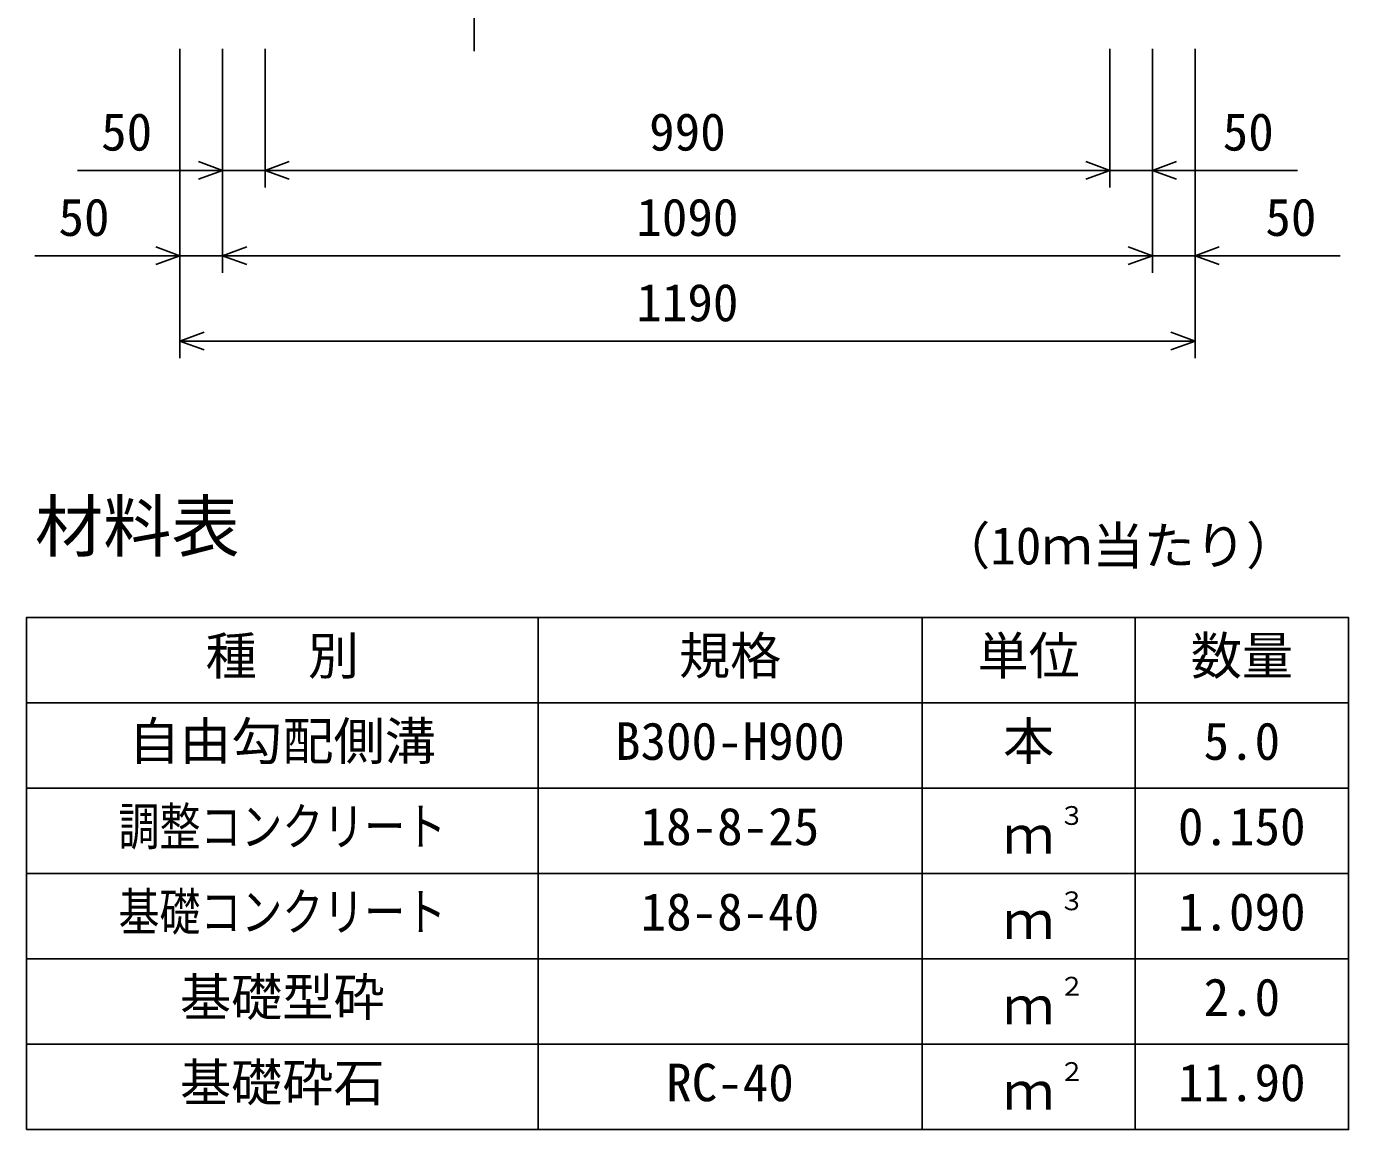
# Model space of a CAD drawing. Units: millimetres, scale not verified. Extents: x -16800 to 16800, y -5940 to 5940.
# Drawn here: x 1825 to 3375, y -2820 to -1528 of the extents above; entities that cross this region are included whole.
import ezdxf
from ezdxf.enums import TextEntityAlignment as Align

# ---------------------------------------------------------------- set-up
doc = ezdxf.new("R2010")
doc.units = ezdxf.units.MM
doc.header["$LTSCALE"] = 20
doc.linetypes.add('CHAIN1', pattern=[8, 5, -1, 1, -1])
for name, color, linetype, lineweight in [('0-0_DIM', 7, 'Continuous', 25), ('0-3_HYO', 3, 'Continuous', 25), ('0-4_HYO2', 4, 'Continuous', 25), ('0-6_TXT', 7, 'Continuous', 25)]:
    doc.layers.add(name, color=color, linetype=linetype, lineweight=lineweight)
doc.styles.add('ＭＳ ゴシック', font='')
doc.styles.get('ＭＳ ゴシック').set_extended_font_data('MS Gothic')

msp = doc.modelspace()

# ---------------------------------------------------------------- linework, layer by layer
at = {"layer": '0-0_DIM', "linetype": 'CHAIN1'}
msp.add_line((2350, -181.24), (2350, -1556.54), dxfattribs=at)
at = {"layer": '0-0_DIM'}
for p, q in [((2005, -1916.4), (2005, -1554.05)), ((2055, -1816.4), (2055, -1554.05)), ((2105, -1716.4), (2105, -1554.05)), ((3095, -1716.4), (3095, -1554.05)), ((3145, -1816.4), (3145, -1554.05)), ((3195, -1916.4), (3195, -1554.05)), ((1885, -1696.4), (2105, -1696.4)), ((2105, -1696.4), (3095, -1696.4)), ((3315, -1696.4), (3095, -1696.4)), ((1835, -1796.4), (2055, -1796.4)), ((2055, -1796.4), (3145, -1796.4)), ((3365, -1796.4), (3145, -1796.4)), ((2005, -1896.4), (3195, -1896.4))]:
    msp.add_line(p, q, dxfattribs=at)
for points in [[(2026.81, -1686.13), (2055, -1696.4), (2026.81, -1706.66)], [(2133.19, -1706.66), (2105, -1696.4), (2133.19, -1686.13)], [(3066.81, -1686.13), (3095, -1696.4), (3066.81, -1706.66)], [(3173.19, -1686.13), (3145, -1696.4), (3173.19, -1706.66)], [(1976.81, -1786.13), (2005, -1796.4), (1976.81, -1806.66)], [(2083.19, -1806.66), (2055, -1796.4), (2083.19, -1786.13)], [(3116.81, -1786.13), (3145, -1796.4), (3116.81, -1806.66)], [(3223.19, -1786.13), (3195, -1796.4), (3223.19, -1806.66)], [(2033.19, -1906.66), (2005, -1896.4), (2033.19, -1886.13)], [(3166.81, -1886.13), (3195, -1896.4), (3166.81, -1906.66)]]:
    msp.add_lwpolyline(points, dxfattribs=at)
at = {"layer": '0-3_HYO'}
for p, q in [((2425, -2220.34), (2425, -2820.34)), ((2875, -2220.34), (2875, -2820.34)), ((3125, -2220.34), (3125, -2820.34)), ((1825, -2320.34), (3375, -2320.34))]:
    msp.add_line(p, q, dxfattribs=at)
msp.add_lwpolyline([(1825, -2820.34), (3375, -2820.34), (3375, -2220.34), (1825, -2220.34)], close=True, dxfattribs=at)
at = {"layer": '0-4_HYO2'}
for p, q in [((1825, -2420.34), (3375, -2420.34)), ((1825, -2520.34), (3375, -2520.34)), ((1825, -2620.34), (3375, -2620.34)), ((1825, -2720.34), (3375, -2720.34))]:
    msp.add_line(p, q, dxfattribs=at)

# ---------------------------------------------------------------- texts
at = {"layer": '0-0_DIM', "style": 'ＭＳ ゴシック'}
for s, p in [('50', (1912.56, -1686.4)), ('990', (2555, -1686.4)), ('50', (3227.44, -1686.4)), ('50', (1862.56, -1786.4)), ('1090', (2540, -1786.4)), ('50', (3277.44, -1786.4)), ('1190', (2540, -1886.4))]:
    msp.add_text(s, height=43.99, dxfattribs=at).set_placement(p, align=Align.BOTTOM_LEFT)
at = {"layer": '0-6_TXT', "style": 'ＭＳ ゴシック'}
for s, height, p in [('材料表', 58.65, (1835, -2160.34)), ('（10ｍ当たり）', 43.99, (2895, -2171.34)), ('種\u3000別', 43.99, (2035, -2300.34)), ('規格', 43.99, (2590, -2300.34)), ('単位', 43.99, (2940, -2300.34)), ('数量', 43.99, (3190, -2300.34)), ('自由勾配側溝', 43.99, (1945, -2400.34)), ('本', 43.99, (2970, -2400.34)), ('B300-H900', 43.99, (2515, -2400.34)), ('5.0', 43.99, (3205, -2400.34)), ('18-8-25', 43.99, (2545, -2500.34)), ('３', 21.99, (3035.54, -2469.97)), ('0.150', 43.99, (3175, -2500.34)), ('ｍ', 43.99, (2970, -2510.34)), ('３', 21.99, (3035.54, -2569.97)), ('18-8-40', 43.99, (2545, -2600.34)), ('1.090', 43.99, (3175, -2600.34)), ('ｍ', 43.99, (2970, -2610.34)), ('基礎型砕', 43.99, (2005, -2700.34)), ('２', 21.99, (3035.54, -2669.97)), ('2.0', 43.99, (3205, -2700.34)), ('ｍ', 43.99, (2970, -2710.34)), ('基礎砕石', 43.99, (2005, -2800.34)), ('RC-40', 43.99, (2575, -2800.34)), ('２', 21.99, (3035.54, -2769.97)), ('11.90', 43.99, (3175, -2800.34)), ('ｍ', 43.99, (2970, -2810.34))]:
    msp.add_text(s, height=height, dxfattribs=at).set_placement(p, align=Align.BOTTOM_LEFT)
at = {"layer": '0-6_TXT', "style": 'ＭＳ ゴシック', "width": 0.8}
for s, p in [('調整コンクリート', (1933, -2500.34)), ('基礎コンクリート', (1933, -2600.34))]:
    msp.add_text(s, height=43.99, dxfattribs=at).set_placement(p, align=Align.BOTTOM_LEFT)

doc.saveas('drawing.dxf')
